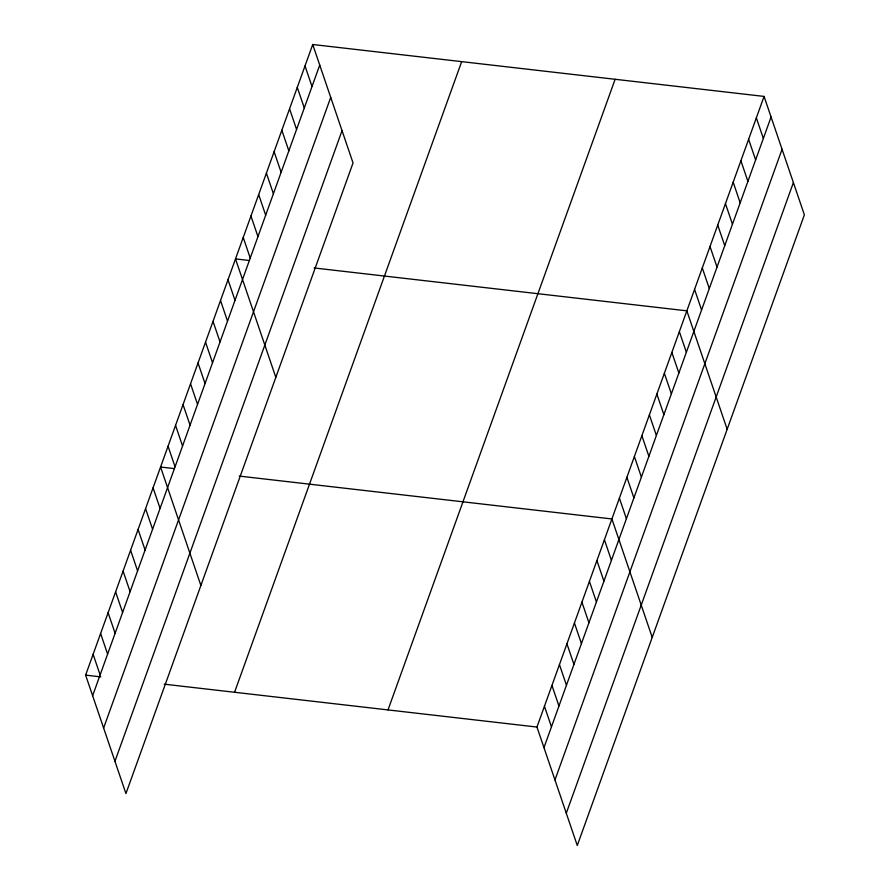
<?xml version="1.0" encoding="UTF-8"?>
<svg xmlns="http://www.w3.org/2000/svg" width="890" height="890" viewBox="0 0 890 890"><rect width="100%" height="100%" fill="white"/><g stroke="black" fill="none" stroke-linecap="round" stroke-linejoin="round"><path stroke-width="1.33" d="M312.724 44.5L353.041 162.948L125.935 793.58L85.618 675.132L312.724 44.5L764.065 96.42L804.382 214.868L577.276 845.5L536.959 727.052L764.065 96.42M92.627 695.724L319.732 65.092M103.618 728.02L330.724 97.377M114.944 761.284L342.049 130.652M234.56 692.264L461.665 61.633M388.018 709.92L615.124 79.288M543.968 747.644L771.074 117.013M554.96 779.94L782.065 149.297M566.285 813.204L793.39 182.572M249.3 260.503L235.505 258.912L275.833 377.36M314.114 267.957L686.846 310.832L727.163 429.28M174.351 468.607L160.567 467.028L200.884 585.475M239.165 476.072L611.897 518.948L652.225 637.396M85.618 675.132L100.781 676.878M164.227 684.176L536.959 727.052M756.344 117.858L763.353 138.451M748.612 139.296L755.621 159.888M740.892 160.745L747.9 181.338M733.171 182.183L740.18 202.775M725.45 203.621L732.459 224.213M717.729 225.07L724.738 245.662M710.009 246.508L717.017 267.1M702.288 267.946L709.297 288.538M694.567 289.395L701.576 309.987M679.348 331.647L686.357 352.24M671.861 352.451L678.87 373.043M664.363 373.266L671.372 393.858M656.865 394.081L663.873 414.662M649.377 414.885L656.386 435.477M641.879 435.7L648.888 456.292M634.381 456.514L641.39 477.096M626.894 477.318L633.902 497.911M619.395 498.133L626.404 518.725M604.41 539.752L611.419 560.344M596.912 560.567L603.921 581.159M589.414 581.381L596.422 601.963M581.927 602.185L588.935 622.777M574.428 623L581.437 643.592M566.93 643.804L573.939 664.396M559.443 664.619L566.452 685.211M551.945 685.433L558.953 706.015M544.446 706.237L551.455 726.83M305.003 65.938L312.012 86.53M297.282 87.387L304.291 107.968M289.561 108.825L296.57 129.417M281.841 130.263L288.849 150.855M274.109 151.712L281.129 172.293M266.388 173.149L273.397 193.742M258.667 194.587L265.676 215.18M250.947 216.036L257.955 236.618M243.226 237.474L250.235 258.067M228.007 279.727L235.016 300.319M220.52 300.542L227.529 321.123M213.022 321.346L220.03 341.938M205.523 342.161L212.532 362.753M198.036 362.975L205.045 383.557M190.538 383.779L197.547 404.372M183.04 404.594L190.06 425.186M175.553 425.398L182.561 445.99M168.054 446.213L175.063 466.805M153.069 487.831L160.078 508.424M145.571 508.646L152.579 529.239M138.084 529.461L145.092 550.042M130.585 550.265L137.594 570.857M123.087 571.08L130.096 591.672M115.6 591.894L122.609 612.476M108.102 612.698L115.11 633.291M100.603 633.513L107.612 654.106M93.116 654.328L100.125 674.909"/></g></svg>
